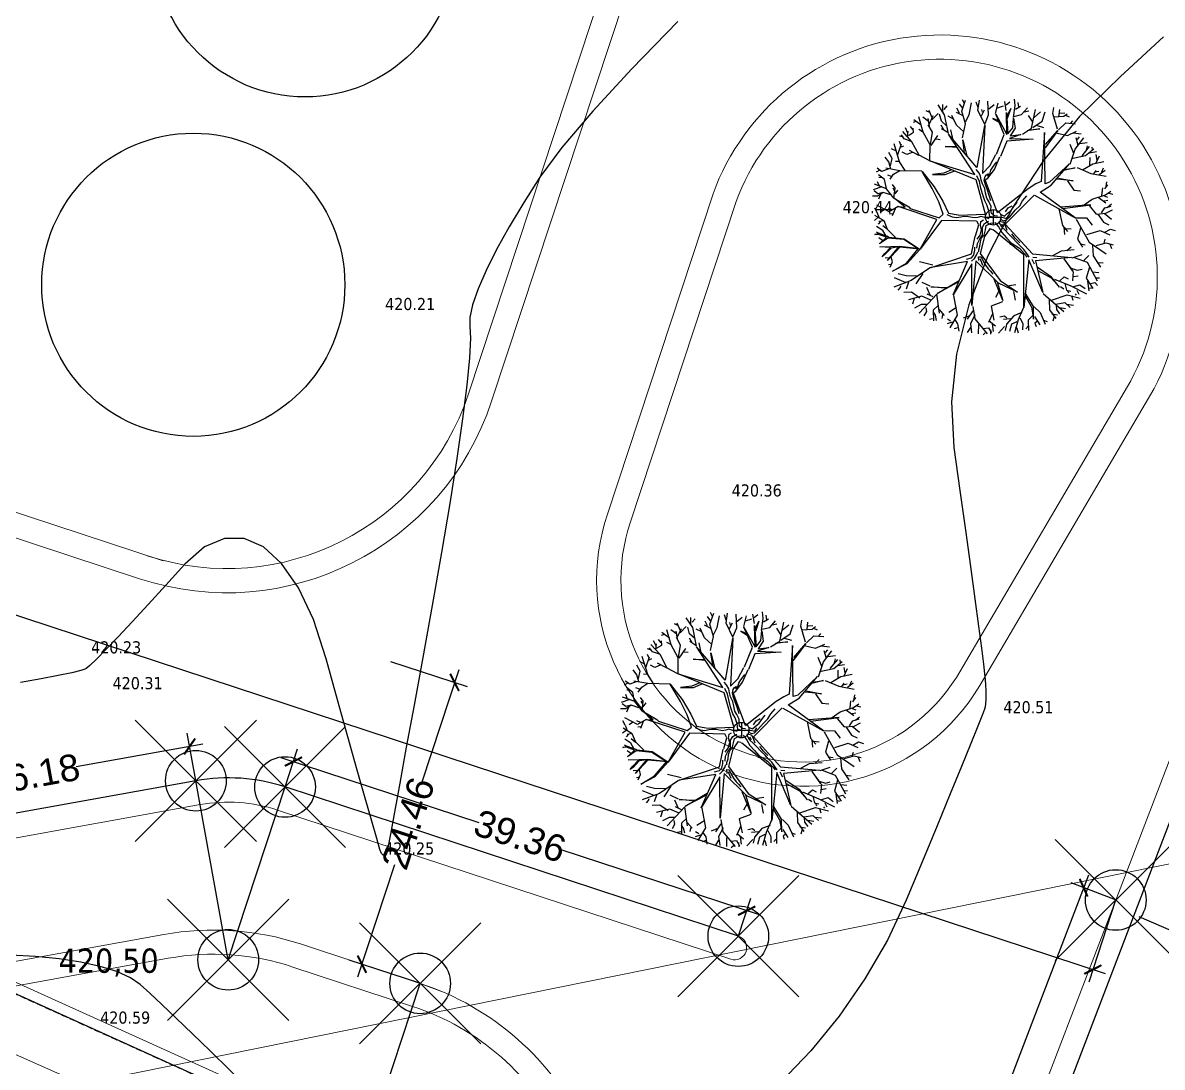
# Model space of a CAD drawing. Header units: metres. Extents: x 2 to 659295185, y -28 to 1124222152.
# Drawn here: x 654571.2 to 654665.2, y 1123428.9 to 1123515.1 of the extents above; entities that cross this region are included whole.
import ezdxf

# ---------------------------------------------------------------- set-up
doc = ezdxf.new("R2010")
doc.units = ezdxf.units.M
doc.header["$MEASUREMENT"] = 0
doc.header["$PDMODE"] = 35
doc.header["$PDSIZE"] = 5
doc.linetypes.add('HIDDEN', pattern=[0.375, 0.25, -0.125])
doc.layers.get('0').update_dxf_attribs({"linetype": 'CONTINUOUS'})
for name, color, linetype in [('000PAREDES', 2, 'CONTINUOUS'), ('Acotado', 7, 'CONTINUOUS'), ('Arboles', 3, 'CONTINUOUS'), ('Cota', 3, 'CONTINUOUS'), ('CURVAS', 2, 'CONTINUOUS'), ('CVL_CURV_D', 7, 'CONTINUOUS'), ('CVL_CURV_G', 42, 'CONTINUOUS'), ('Estructura', 1, 'CONTINUOUS'), ('PARCELA SL', 1, 'CONTINUOUS'), ('PARED', 7, 'CONTINUOUS'), ('PUERTA', 3, 'CONTINUOUS'), ('Vista 1', 4, 'CONTINUOUS')]:
    doc.layers.add(name, color=color, linetype=linetype)
doc.layers.add('acera', color=32, linetype='CONTINUOUS', lineweight=20)
doc.styles.add('FORMAT', font='swissl.ttf')
doc.styles.get("Standard").update_dxf_attribs({"font": 'tahoma.ttf'})
doc.dimstyles.new('1-1000', dxfattribs={"dimtxt": 2.2, "dimasz": 1.13, "dimexe": 1.1, "dimexo": 0.02, "dimgap": 0.022, "dimtad": 0, "dimzin": 1, "dimdsep": 46, "dimtxsty": 'FORMAT', "dimblk": 'ARCHTICK', "dimcen": 0.02, "dimdle": 1.1, "dimazin": 1, "dimtfac": 1, "dimtofl": 0, "dimtmove": 2, "dimatfit": 3, "dimldrblk": 'ARCHTICK', "dimfxl": 1, "dimtolj": 1, "dimtzin": 1, "dimarcsym": 1})

# ---------------------------------------------------------------- blocks, each defined once
blk = doc.blocks.new('A$C469D301D')
for p, q in [((0.723, 2.371), (0.688, 2.393)), ((0.741, 2.314), (0.717, 2.394)), ((0.735, 2.294), (0.806, 2.35)), ((0.871, 2.329), (0.817, 2.438)), ((0.857, 2.363), (0.866, 2.436)), ((0.872, 2.385), (0.907, 2.417)), ((1.024, 2.327), (1.006, 2.38)), ((1.063, 2.376), (1.036, 2.423)), ((1.05, 2.343), (1.105, 2.45)), ((1.089, 2.418), (1.073, 2.459)), ((1.122, 2.297), (1.16, 2.416)), ((1.222, 2.361), (1.211, 2.418)), ((1.217, 2.33), (1.246, 2.432)), ((1.321, 2.271), (1.332, 2.411)), ((1.331, 2.333), (1.391, 2.37)), ((1.394, 2.274), (1.435, 2.378)), ((1.507, 2.291), (1.504, 2.387)), ((1.514, 2.352), (1.554, 2.378)), ((1.603, 2.331), (1.606, 2.398)), ((1.64, 2.312), (1.639, 2.36)), ((0.472, 2.19), (0.454, 2.246)), ((0.529, 2.215), (0.505, 2.254)), ((0.531, 2.191), (0.533, 2.235)), ((0.569, 2.297), (0.539, 2.291)), ((0.618, 2.253), (0.548, 2.319)), ((0.627, 2.18), (0.604, 2.342)), ((0.699, 2.283), (0.644, 2.335)), ((0.723, 2.167), (0.691, 2.248)), ((0.701, 2.233), (0.696, 2.313)), ((0.704, 2.255), (0.754, 2.336)), ((0.83, 2.269), (0.82, 2.342)), ((0.877, 2.215), (0.83, 2.269)), ((0.885, 2.134), (0.871, 2.329)), ((0.951, 2.277), (0.904, 2.309)), ((0.979, 2.208), (0.945, 2.313)), ((1.06, 2.293), (0.996, 2.337)), ((1.072, 2.21), (1.05, 2.343)), ((1.075, 2.229), (1.122, 2.297)), ((1.272, 2.173), (1.217, 2.33)), ((1.246, 2.272), (1.284, 2.327)), ((1.262, 2.305), (1.257, 2.334)), ((1.273, 2.188), (1.321, 2.271)), ((1.395, 2.267), (1.483, 2.047)), ((1.455, 2.051), (1.395, 2.267)), ((1.421, 2.331), (1.486, 2.343)), ((1.483, 2.047), (1.505, 2.271)), ((1.505, 2.271), (1.494, 2.051)), ((1.556, 2.307), (1.507, 2.209)), ((1.512, 2.24), (1.556, 2.307)), ((1.57, 2.21), (1.603, 2.331)), ((1.603, 2.294), (1.658, 2.319)), ((1.659, 2.23), (1.726, 2.291)), ((1.688, 2.254), (1.736, 2.259)), ((1.743, 2.078), (1.809, 2.265)), ((1.783, 2.186), (1.856, 2.233)), ((1.978, 2.201), (1.997, 2.261)), ((2.038, 2.159), (2.056, 2.233)), ((0.421, 2.154), (0.382, 2.171)), ((0.427, 2.136), (0.404, 2.18)), ((0.501, 2.097), (0.422, 2.212)), ((0.495, 2.101), (0.427, 2.136)), ((0.464, 2.155), (0.478, 2.21)), ((0.474, 2.166), (0.531, 2.191)), ((0.624, 2.185), (0.588, 2.211)), ((0.684, 2.04), (0.627, 2.18)), ((0.688, 2.043), (0.723, 2.167)), ((0.692, 2.034), (0.774, 2.126)), ((0.879, 2.144), (0.822, 2.19)), ((0.844, 2.175), (0.823, 2.227)), ((1.133, 1.748), (0.885, 2.126)), ((1.1, 1.678), (0.886, 2.125)), ((0.925, 2.06), (0.916, 2.166)), ((1.045, 2.131), (0.979, 2.208)), ((1.023, 2.071), (1.072, 2.21)), ((1.264, 2.167), (1.133, 1.748)), ((1.267, 2.169), (1.181, 1.68)), ((1.358, 2.23), (1.419, 2.182)), ((1.416, 2.196), (1.358, 2.23)), ((1.552, 2.107), (1.572, 2.206)), ((1.572, 2.206), (1.574, 2.1)), ((1.575, 2.222), (1.659, 2.23)), ((1.766, 2.135), (1.729, 2.213)), ((1.757, 2.085), (1.859, 2.137)), ((1.859, 2.137), (1.902, 2.227)), ((2.005, 2.033), (1.978, 2.201)), ((1.988, 2.164), (2.089, 2.158)), ((2.053, 2.196), (2.102, 2.193)), ((2.089, 2.158), (2.127, 2.18)), ((2.105, 2.166), (2.141, 2.144)), ((0.276, 1.952), (0.25, 2.017)), ((0.331, 2.02), (0.284, 2.052)), ((0.349, 1.908), (0.316, 2.099)), ((0.34, 1.983), (0.39, 2.088)), ((0.384, 2.08), (0.373, 2.114)), ((0.377, 2.055), (0.413, 2.066)), ((0.433, 1.972), (0.389, 2.002)), ((0.555, 1.947), (0.464, 2.011)), ((0.557, 1.949), (0.501, 2.097)), ((0.66, 1.875), (0.684, 2.04)), ((0.753, 2.094), (0.793, 2.084)), ((0.834, 2.006), (0.945, 1.989)), ((0.947, 1.979), (0.834, 2.006)), ((1.023, 2.049), (1.043, 1.881)), ((1.026, 1.915), (1.023, 2.049)), ((1.35, 1.86), (1.455, 2.051)), ((1.494, 2.051), (1.552, 2.107)), ((1.623, 2.027), (1.503, 2.003)), ((1.503, 2.003), (1.744, 1.964)), ((1.574, 2.1), (1.512, 2.027)), ((1.512, 2.027), (1.623, 2.027)), ((1.641, 2.03), (1.743, 2.078)), ((1.825, 2.06), (1.695, 2.058)), ((1.724, 2.064), (1.825, 2.06)), ((1.869, 2.016), (1.77, 1.521)), ((1.794, 2.103), (1.864, 2.071)), ((1.808, 1.493), (1.869, 2.016)), ((2.007, 2.019), (1.856, 1.861)), ((1.865, 1.892), (2.007, 2.019)), ((1.986, 2), (2.1, 1.957)), ((2.016, 2.025), (2.1, 2.087)), ((2.1, 2.087), (2.199, 2.066)), ((2.148, 2.077), (2.173, 2.101)), ((0.239, 1.921), (0.207, 1.975)), ((0.248, 1.844), (0.239, 1.921)), ((0.249, 1.88), (0.276, 1.952)), ((0.351, 1.909), (0.307, 1.917)), ((0.393, 1.813), (0.349, 1.908)), ((0.49, 1.987), (0.433, 1.972)), ((0.659, 1.877), (0.557, 1.949)), ((1.471, 1.979), (1.387, 1.829)), ((1.744, 1.964), (1.471, 1.979)), ((2.1, 1.957), (2.199, 1.988)), ((2.162, 1.976), (2.244, 1.955)), ((2.162, 1.808), (2.265, 1.91)), ((2.198, 1.839), (2.185, 1.92)), ((2.196, 1.902), (2.223, 1.927)), ((0.135, 1.847), (0.095, 1.832)), ((0.152, 1.833), (0.111, 1.871)), ((0.172, 1.745), (0.115, 1.803)), ((0.149, 1.767), (0.115, 1.776)), ((0.221, 1.849), (0.152, 1.833)), ((0.34, 1.816), (0.2, 1.859)), ((0.246, 1.769), (0.211, 1.787)), ((0.229, 1.742), (0.271, 1.788)), ((0.271, 1.788), (0.339, 1.82)), ((0.565, 1.781), (0.34, 1.816)), ((0.567, 1.78), (0.669, 1.607)), ((0.648, 1.591), (0.567, 1.78)), ((0.66, 1.877), (1.1, 1.678)), ((1.108, 1.622), (0.66, 1.877)), ((1.266, 1.747), (1.343, 1.856)), ((1.309, 1.706), (1.382, 1.828)), ((1.323, 1.76), (1.342, 1.78)), ((2.091, 1.66), (2.162, 1.808)), ((2.14, 1.764), (2.115, 1.86)), ((2.216, 1.857), (2.294, 1.859)), ((2.223, 1.731), (2.312, 1.814)), ((2.26, 1.728), (2.354, 1.787)), ((2.276, 1.785), (2.291, 1.824)), ((2.336, 1.777), (2.338, 1.806)), ((0.134, 1.676), (0.041, 1.656)), ((0.181, 1.648), (0.063, 1.71)), ((0.112, 1.684), (0.098, 1.733)), ((0.18, 1.653), (0.172, 1.745)), ((0.244, 1.544), (0.181, 1.648)), ((0.269, 1.642), (0.247, 1.683)), ((0.264, 1.607), (0.249, 1.645)), ((0.669, 1.734), (0.799, 1.717)), ((0.785, 1.733), (0.669, 1.734)), ((0.87, 1.756), (0.785, 1.733)), ((0.799, 1.717), (0.902, 1.743)), ((1.139, 1.603), (1.121, 1.663)), ((1.141, 1.7), (1.122, 1.729)), ((1.159, 1.657), (1.141, 1.7)), ((1.16, 1.614), (1.159, 1.657)), ((1.181, 1.68), (1.266, 1.747)), ((1.191, 1.61), (1.204, 1.645)), ((1.204, 1.645), (1.221, 1.662)), ((1.221, 1.662), (1.243, 1.672)), ((1.23, 1.623), (1.309, 1.706)), ((1.23, 1.65), (1.254, 1.664)), ((1.254, 1.664), (1.27, 1.701)), ((1.27, 1.701), (1.295, 1.732)), ((1.295, 1.732), (1.323, 1.76)), ((2.083, 1.665), (1.856, 1.502)), ((1.868, 1.469), (2.083, 1.665)), ((2.111, 1.715), (2.26, 1.728)), ((2.291, 1.624), (2.304, 1.702)), ((2.304, 1.751), (2.375, 1.754)), ((2.353, 1.633), (2.401, 1.708)), ((2.372, 1.666), (2.368, 1.724)), ((0.079, 1.585), (0.026, 1.592)), ((0.084, 1.61), (0.051, 1.643)), ((0.14, 1.616), (0.079, 1.585)), ((0.109, 1.598), (0.083, 1.553)), ((0.14, 1.616), (0.084, 1.61)), ((0.226, 1.575), (0.14, 1.616)), ((0.244, 1.544), (0.269, 1.642)), ((0.246, 1.544), (0.385, 1.436)), ((0.345, 1.437), (0.246, 1.544)), ((0.261, 1.585), (0.295, 1.62)), ((0.699, 1.446), (0.648, 1.591)), ((0.669, 1.607), (0.739, 1.447)), ((1.16, 1.26), (1.108, 1.622)), ((1.146, 1.531), (1.139, 1.603)), ((1.154, 1.47), (1.146, 1.531)), ((1.168, 1.572), (1.16, 1.614)), ((1.184, 1.522), (1.168, 1.572)), ((1.197, 1.561), (1.191, 1.61)), ((1.211, 1.504), (1.197, 1.561)), ((1.199, 1.61), (1.23, 1.623)), ((1.282, 1.259), (1.199, 1.61)), ((1.953, 1.532), (2.1, 1.485)), ((2.138, 1.617), (2.016, 1.602)), ((2.029, 1.614), (2.138, 1.617)), ((2.156, 1.616), (2.29, 1.538)), ((2.21, 1.587), (2.321, 1.634)), ((2.29, 1.538), (2.441, 1.49)), ((2.318, 1.531), (2.347, 1.563)), ((2.321, 1.634), (2.439, 1.644)), ((2.33, 1.548), (2.376, 1.552)), ((2.375, 1.517), (2.439, 1.554)), ((2.403, 1.539), (2.427, 1.578)), ((0.053, 1.42), (0.035, 1.466)), ((0.07, 1.359), (0.054, 1.418)), ((0.178, 1.411), (0.059, 1.495)), ((0.095, 1.423), (0.133, 1.442)), ((0.211, 1.427), (0.176, 1.449)), ((0.276, 1.452), (0.178, 1.411)), ((0.241, 1.433), (0.203, 1.366)), ((0.656, 1.27), (0.275, 1.452)), ((0.275, 1.452), (0.345, 1.437)), ((0.385, 1.436), (0.397, 1.417)), ((0.397, 1.417), (0.681, 1.284)), ((0.727, 1.314), (0.699, 1.446)), ((0.739, 1.447), (0.781, 1.318)), ((1.168, 1.396), (1.154, 1.47)), ((1.187, 1.473), (1.184, 1.522)), ((1.193, 1.421), (1.187, 1.473)), ((1.21, 1.384), (1.193, 1.421)), ((1.222, 1.446), (1.211, 1.504)), ((1.232, 1.388), (1.222, 1.446)), ((1.629, 1.463), (1.282, 1.257)), ((1.713, 1.503), (1.629, 1.463)), ((1.77, 1.521), (1.713, 1.503)), ((1.747, 1.414), (1.868, 1.469)), ((2.072, 1.104), (1.747, 1.414)), ((1.856, 1.502), (1.808, 1.493)), ((2.1, 1.485), (1.938, 1.523)), ((2.04, 1.493), (2.093, 1.389)), ((2.429, 1.385), (2.441, 1.431)), ((0.054, 1.366), (0.014, 1.342)), ((0.113, 1.323), (0.027, 1.391)), ((0.051, 1.299), (0.079, 1.322)), ((0.108, 1.325), (0.059, 1.323)), ((0.138, 1.232), (0.113, 1.323)), ((0.212, 1.384), (0.178, 1.385)), ((0.681, 1.284), (0.727, 1.314)), ((0.816, 1.271), (0.767, 1.302)), ((0.781, 1.318), (0.878, 1.287)), ((1.186, 1.353), (1.168, 1.396)), ((1.198, 1.289), (1.186, 1.353)), ((1.206, 1.393), (1.206, 1.393)), ((1.226, 1.331), (1.21, 1.384)), ((1.22, 1.296), (1.226, 1.331)), ((1.22, 1.26), (1.22, 1.296)), ((1.348, 1.133), (1.681, 1.391)), ((1.366, 1.257), (1.399, 1.293)), ((1.399, 1.293), (1.443, 1.311)), ((1.425, 1.265), (1.466, 1.309)), ((1.466, 1.309), (1.497, 1.338)), ((1.469, 1.26), (1.521, 1.299)), ((1.521, 1.299), (1.556, 1.346)), ((1.556, 1.346), (1.607, 1.392)), ((1.686, 1.388), (2.072, 1.104)), ((2.093, 1.389), (2.162, 1.372)), ((2.268, 1.275), (2.41, 1.301)), ((2.374, 1.299), (2.392, 1.374)), ((2.395, 1.293), (2.43, 1.275)), ((2.41, 1.301), (2.471, 1.332)), ((2.411, 1.362), (2.448, 1.401)), ((2.447, 1.313), (2.487, 1.298)), ((0, 1.195), (0.046, 1.203)), ((0.038, 1.192), (0, 1.195)), ((0.045, 1.2), (0.02, 1.217)), ((0.087, 1.227), (0.029, 1.276)), ((0.115, 1.153), (0.038, 1.192)), ((0.046, 1.203), (0.126, 1.161)), ((0.113, 1.164), (0.087, 1.227)), ((0.135, 1.231), (0.095, 1.273)), ((0.209, 1.14), (0.138, 1.232)), ((0.444, 0.987), (0.656, 1.27)), ((0.701, 1.254), (0.444, 0.987)), ((1.059, 1.199), (0.701, 1.254)), ((0.858, 1.259), (0.816, 1.271)), ((0.904, 1.261), (0.858, 1.259)), ((0.883, 1.284), (1.16, 1.258)), ((0.934, 1.263), (0.904, 1.261)), ((0.982, 1.255), (0.934, 1.263)), ((1.038, 1.236), (0.982, 1.255)), ((1.075, 1.236), (1.038, 1.236)), ((1.075, 1.159), (1.061, 1.201)), ((1.107, 1.242), (1.075, 1.236)), ((1.093, 1.153), (1.103, 1.192)), ((1.103, 1.192), (1.131, 1.203)), ((1.146, 1.226), (1.107, 1.242)), ((1.138, 1.165), (1.181, 1.183)), ((1.19, 1.208), (1.146, 1.226)), ((1.199, 1.229), (1.198, 1.289)), ((1.27, 1.206), (1.199, 1.229)), ((1.248, 1.232), (1.22, 1.26)), ((1.279, 1.225), (1.248, 1.232)), ((1.298, 1.195), (1.333, 1.168)), ((1.317, 1.235), (1.351, 1.215)), ((1.323, 1.206), (1.369, 1.188)), ((1.351, 1.215), (1.38, 1.237)), ((1.365, 1.174), (1.403, 1.201)), ((1.369, 1.188), (1.397, 1.22)), ((1.38, 1.237), (1.425, 1.265)), ((1.403, 1.201), (1.434, 1.23)), ((1.434, 1.23), (1.469, 1.26)), ((1.917, 1.218), (1.93, 1.044)), ((2.25, 1.217), (1.938, 1.233)), ((1.953, 1.218), (2.25, 1.217)), ((2.168, 1.222), (2.268, 1.275)), ((2.231, 1.212), (2.291, 1.115)), ((2.335, 1.285), (2.403, 1.219)), ((2.386, 1.167), (2.453, 1.177)), ((2.39, 1.241), (2.428, 1.243)), ((2.413, 1.17), (2.461, 1.2)), ((0.035, 1.094), (0.115, 1.153)), ((0.13, 1.143), (0.035, 1.094)), ((0.036, 1.063), (0.149, 1.052)), ((0.143, 1.044), (0.036, 1.063)), ((0.071, 1.126), (0.038, 1.157)), ((0.125, 1.166), (0.14, 1.151)), ((0.291, 1.107), (0.13, 1.143)), ((0.14, 1.151), (0.295, 1.114)), ((0.426, 0.993), (0.291, 1.107)), ((0.295, 1.114), (0.439, 0.988)), ((1.029, 1.051), (1.075, 1.159)), ((1.076, 1.051), (1.099, 1.105)), ((1.099, 1.105), (1.093, 1.153)), ((1.1, 1.048), (1.107, 1.096)), ((1.107, 1.096), (1.111, 1.13)), ((1.111, 1.13), (1.138, 1.165)), ((1.117, 1.045), (1.137, 1.098)), ((1.183, 1.103), (1.121, 1.033)), ((1.137, 1.098), (1.152, 1.141)), ((1.152, 1.141), (1.202, 1.16)), ((1.213, 1.091), (1.183, 1.103)), ((1.202, 1.16), (1.235, 1.16)), ((1.497, 0.794), (1.218, 1.089)), ((1.245, 1.162), (1.278, 1.108)), ((1.278, 1.108), (1.302, 1.05)), ((1.286, 1.156), (1.293, 1.171)), ((1.309, 1.104), (1.286, 1.156)), ((1.293, 1.171), (1.332, 1.155)), ((1.338, 1.07), (1.309, 1.104)), ((1.325, 1.104), (1.313, 1.135)), ((1.332, 1.155), (1.348, 1.108)), ((1.333, 1.168), (1.365, 1.174)), ((1.369, 1.029), (1.338, 1.07)), ((1.348, 1.132), (1.587, 0.792)), ((1.348, 1.108), (1.355, 1.069)), ((2.071, 1.106), (2.187, 1.089)), ((2.079, 1.09), (2.183, 0.839)), ((2.187, 1.089), (2.236, 1.007)), ((2.291, 1.115), (2.392, 1.112)), ((2.309, 1.111), (2.355, 1.022)), ((2.346, 1.12), (2.386, 1.167)), ((2.374, 1.113), (2.441, 1.043)), ((2.392, 1.112), (2.463, 1.137)), ((0.046, 0.959), (0.077, 0.99)), ((0.081, 0.981), (0.046, 0.959)), ((0.075, 0.945), (0.123, 0.942)), ((0.077, 0.99), (0.143, 1.044)), ((0.149, 1.037), (0.081, 0.981)), ((0.096, 0.914), (0.23, 1.038)), ((0.238, 1.034), (0.096, 0.914)), ((0.146, 0.894), (0.139, 0.945)), ((0.149, 1.052), (0.239, 1.044)), ((0.23, 1.038), (0.149, 1.037)), ((0.439, 0.988), (0.238, 1.034)), ((0.239, 1.044), (0.417, 1.001)), ((0.286, 0.863), (0.426, 0.993)), ((0.44, 0.986), (0.288, 0.854)), ((0.962, 0.872), (1.025, 1.048)), ((1.027, 0.922), (1.038, 0.971)), ((1.038, 0.971), (1.069, 1.016)), ((1.04, 1.014), (1.076, 1.051)), ((1.043, 0.905), (1.06, 0.941)), ((1.121, 1.033), (1.054, 0.863)), ((1.06, 0.941), (1.072, 0.984)), ((1.069, 1.016), (1.1, 1.048)), ((1.072, 0.984), (1.088, 1.023)), ((1.088, 1.023), (1.117, 1.045)), ((1.302, 1.05), (1.343, 0.991)), ((1.342, 0.969), (1.342, 0.969)), ((1.343, 0.991), (1.384, 0.932)), ((1.404, 0.982), (1.369, 1.029)), ((1.432, 0.974), (1.403, 1.025)), ((1.444, 0.93), (1.404, 0.982)), ((1.472, 0.922), (1.432, 0.974)), ((1.483, 0.955), (1.483, 0.955)), ((1.93, 1.044), (1.976, 0.975)), ((1.944, 1.027), (1.939, 0.949)), ((1.962, 1.008), (2.016, 0.996)), ((2.111, 0.991), (2.067, 0.882)), ((2.168, 0.918), (2.309, 0.944)), ((2.309, 0.944), (2.404, 0.887)), ((2.354, 0.918), (2.417, 0.944)), ((2.355, 1.022), (2.407, 0.988)), ((2.417, 0.944), (2.465, 0.922)), ((0.101, 0.871), (0.133, 0.872)), ((0.114, 0.844), (0.146, 0.894)), ((0.134, 0.797), (0.286, 0.863)), ((0.288, 0.854), (0.134, 0.797)), ((0.555, 0.808), (0.421, 0.86)), ((0.532, 0.786), (0.962, 0.872)), ((0.905, 0.826), (0.957, 0.833)), ((0.957, 0.833), (0.983, 0.854)), ((0.983, 0.854), (1.001, 0.901)), ((0.989, 0.822), (1.016, 0.857)), ((1.001, 0.901), (1.005, 0.935)), ((1.016, 0.857), (1.03, 0.886)), ((1.031, 0.793), (1.033, 0.834)), ((1.033, 0.834), (1.058, 0.828)), ((1.041, 0.882), (1.043, 0.905)), ((1.054, 0.926), (1.054, 0.926)), ((1.054, 0.863), (1.222, 0.561)), ((1.058, 0.828), (1.073, 0.781)), ((1.396, 0.912), (1.367, 0.916)), ((1.384, 0.932), (1.427, 0.897)), ((1.427, 0.897), (1.462, 0.867)), ((1.471, 0.889), (1.444, 0.93)), ((1.462, 0.867), (1.507, 0.802)), ((1.505, 0.849), (1.471, 0.889)), ((1.53, 0.803), (1.505, 0.849)), ((2.067, 0.882), (2.107, 0.795)), ((2.091, 0.831), (2.138, 0.817)), ((2.183, 0.839), (2.341, 0.696)), ((2.334, 0.807), (2.351, 0.847)), ((0.256, 0.662), (0.144, 0.727)), ((0.268, 0.733), (0.189, 0.765)), ((0.379, 0.715), (0.268, 0.733)), ((0.525, 0.785), (0.313, 0.677)), ((0.44, 0.735), (0.355, 0.637)), ((0.914, 0.798), (0.532, 0.786)), ((0.721, 0.476), (0.914, 0.798)), ((0.953, 0.769), (0.721, 0.476)), ((1, 0.796), (0.901, 0.344)), ((0.901, 0.344), (0.953, 0.769)), ((0.954, 0.796), (0.989, 0.822)), ((1.203, 0.537), (1, 0.796)), ((1.054, 0.778), (1.045, 0.809)), ((1.065, 0.737), (1.054, 0.778)), ((1.073, 0.781), (1.091, 0.738)), ((1.091, 0.738), (1.115, 0.696)), ((1.428, 0.254), (1.497, 0.794)), ((1.542, 0.737), (1.428, 0.254)), ((1.507, 0.802), (1.527, 0.766)), ((1.548, 0.764), (1.53, 0.803)), ((1.642, 0.382), (1.542, 0.737)), ((1.596, 0.683), (1.576, 0.736)), ((1.586, 0.757), (1.627, 0.748)), ((1.587, 0.792), (1.982, 0.704)), ((1.982, 0.704), (1.608, 0.718)), ((1.608, 0.718), (1.642, 0.382)), ((1.794, 0.75), (1.887, 0.787)), ((1.887, 0.787), (2.02, 0.781)), ((1.943, 0.781), (1.992, 0.815)), ((1.988, 0.701), (2.095, 0.721)), ((2.213, 0.804), (2.207, 0.692)), ((2.249, 0.794), (2.355, 0.807)), ((2.355, 0.807), (2.424, 0.779)), ((2.391, 0.794), (2.404, 0.742)), ((0.313, 0.677), (0.127, 0.633)), ((0.168, 0.598), (0.194, 0.62)), ((0.194, 0.62), (0.2, 0.638)), ((0.254, 0.601), (0.285, 0.667)), ((0.5, 0.595), (0.422, 0.645)), ((0.488, 0.498), (0.463, 0.588)), ((0.506, 0.588), (0.666, 0.562)), ((0.641, 0.557), (0.506, 0.588)), ((0.559, 0.512), (0.802, 0.617)), ((0.784, 0.597), (0.559, 0.512)), ((1.115, 0.696), (1.134, 0.67)), ((1.134, 0.67), (1.156, 0.638)), ((1.753, 0.529), (1.618, 0.649)), ((1.621, 0.614), (1.748, 0.521)), ((1.901, 0.702), (1.977, 0.564)), ((1.977, 0.564), (1.908, 0.697)), ((1.964, 0.594), (2.024, 0.566)), ((2.009, 0.702), (2.136, 0.635)), ((2.099, 0.655), (2.161, 0.703)), ((2.136, 0.635), (2.215, 0.43)), ((2.207, 0.692), (2.267, 0.568)), ((2.298, 0.604), (2.238, 0.616)), ((0.301, 0.558), (0.222, 0.565)), ((0.401, 0.504), (0.258, 0.486)), ((0.297, 0.437), (0.325, 0.498)), ((0.379, 0.487), (0.301, 0.558)), ((0.556, 0.507), (0.351, 0.335)), ((0.488, 0.451), (0.401, 0.504)), ((0.517, 0.482), (0.459, 0.519)), ((0.558, 0.309), (0.556, 0.507)), ((1.224, 0.353), (1.163, 0.585)), ((1.191, 0.552), (1.224, 0.353)), ((1.385, 0.421), (1.203, 0.537)), ((1.222, 0.561), (1.385, 0.421)), ((1.285, 0.499), (1.377, 0.502)), ((1.748, 0.521), (1.82, 0.418)), ((1.82, 0.418), (1.753, 0.529)), ((1.779, 0.506), (1.937, 0.415)), ((1.833, 0.481), (1.883, 0.515)), ((1.883, 0.515), (1.92, 0.49)), ((1.982, 0.559), (1.962, 0.464)), ((1.974, 0.506), (2.025, 0.509)), ((2.024, 0.566), (2.076, 0.571)), ((2.153, 0.58), (2.106, 0.473)), ((2.106, 0.473), (2.161, 0.359)), ((2.179, 0.531), (2.24, 0.515)), ((0.383, 0.419), (0.31, 0.392)), ((0.44, 0.412), (0.383, 0.419)), ((0.431, 0.342), (0.429, 0.38)), ((0.556, 0.386), (0.499, 0.346)), ((0.726, 0.47), (0.738, 0.265)), ((1.195, 0.454), (1.152, 0.396)), ((1.344, 0.432), (1.35, 0.341)), ((1.458, 0.372), (1.508, 0.25)), ((1.529, 0.254), (1.462, 0.404)), ((1.644, 0.374), (1.832, 0.162)), ((1.83, 0.423), (1.863, 0.394)), ((1.878, 0.447), (1.888, 0.378)), ((1.888, 0.378), (1.93, 0.361)), ((1.896, 0.372), (1.904, 0.345)), ((1.937, 0.415), (2.087, 0.312)), ((1.968, 0.403), (2.033, 0.415)), ((2.012, 0.316), (1.997, 0.359)), ((2.033, 0.415), (2.08, 0.368)), ((2.12, 0.341), (2.119, 0.439)), ((2.121, 0.372), (2.146, 0.363)), ((2.144, 0.413), (2.187, 0.418)), ((2.187, 0.418), (2.21, 0.385)), ((2.209, 0.462), (2.24, 0.461)), ((0.4, 0.301), (0.431, 0.342)), ((0.447, 0.258), (0.481, 0.261)), ((0.499, 0.346), (0.486, 0.236)), ((0.514, 0.292), (0.499, 0.324)), ((0.52, 0.238), (0.514, 0.292)), ((0.56, 0.344), (0.602, 0.279)), ((0.578, 0.248), (0.592, 0.29)), ((0.662, 0.212), (0.632, 0.237)), ((0.738, 0.265), (0.644, 0.145)), ((0.741, 0.343), (0.654, 0.301)), ((0.855, 0.24), (0.793, 0.224)), ((0.902, 0.287), (0.835, 0.21)), ((0.919, 0.243), (0.861, 0.159)), ((0.907, 0.331), (0.913, 0.203)), ((1.104, 0.239), (1.047, 0.147)), ((1.219, 0.342), (1.097, 0.312)), ((1.097, 0.312), (1.107, 0.165)), ((1.426, 0.256), (1.353, 0.137)), ((1.508, 0.25), (1.514, 0.124)), ((1.514, 0.124), (1.529, 0.254)), ((1.537, 0.249), (1.588, 0.184)), ((1.697, 0.303), (1.688, 0.199)), ((1.723, 0.294), (1.89, 0.329)), ((1.76, 0.248), (1.855, 0.251)), ((1.855, 0.251), (1.904, 0.193)), ((1.89, 0.329), (2.019, 0.278)), ((1.931, 0.315), (1.94, 0.267)), ((1.974, 0.312), (1.986, 0.325)), ((0.678, 0.198), (0.623, 0.188)), ((0.728, 0.134), (0.687, 0.127)), ((0.734, 0.174), (0.707, 0.225)), ((0.735, 0.097), (0.734, 0.174)), ((0.821, 0.074), (0.86, 0.12)), ((0.861, 0.159), (0.862, 0.065)), ((0.913, 0.203), (1.018, 0.034)), ((0.942, 0.14), (0.929, 0.047)), ((1.058, 0.163), (1.115, 0.103)), ((1.082, 0.131), (1.084, 0.05)), ((1.219, 0.193), (1.17, 0.188)), ((1.279, 0.155), (1.204, 0.158)), ((1.241, 0.169), (1.219, 0.193)), ((1.316, 0.183), (1.228, 0.106)), ((1.285, 0.103), (1.342, 0.121)), ((1.353, 0.137), (1.299, 0.01)), ((1.403, 0.206), (1.316, 0.183)), ((1.374, 0.155), (1.396, 0.092)), ((1.458, 0.121), (1.447, 0.013)), ((1.514, 0.163), (1.458, 0.121)), ((1.527, 0.148), (1.569, 0.057)), ((1.588, 0.184), (1.626, 0.057)), ((1.688, 0.199), (1.741, 0.1)), ((1.707, 0.153), (1.763, 0.135)), ((1.71, 0.08), (1.73, 0.126)), ((1.763, 0.192), (1.766, 0.235)), ((1.79, 0.144), (1.763, 0.192)), ((1.795, 0.209), (1.855, 0.191)), ((1.869, 0.233), (1.939, 0.214)), ((0.976, 0.03), (1.002, 0.048)), ((0.981, 0.095), (1.041, 0.094)), ((1.041, 0.094), (1.065, 0.038)), ((1.058, 0.071), (1.054, 0.027)), ((1.207, 0.085), (1.137, 0.026)), ((1.228, 0.106), (1.207, 0.046)), ((1.253, 0.03), (1.285, 0.103)), ((1.334, 0.048), (1.318, 0.06)), ((1.339, 0), (1.334, 0.048)), ((1.396, 0.092), (1.387, 0.027)), ((1.421, 0.036), (1.452, 0.06)), ((1.551, 0.096), (1.522, 0.08)), ((1.522, 0.08), (1.529, 0.046)), ((1.614, 0.101), (1.649, 0.082))]:
    blk.add_line(p, q)
blk = doc.blocks.new('A$C1CDC482B')
at = {"layer": 'PUERTA', "linetype": 'Continuous'}
blk.add_blockref('A$C469D301D', (0, 0, 197.89), dxfattribs=at)
blk = doc.blocks.new('A$C14EB38C1')
at = {"rotation": 1}
blk.add_blockref('A$C1CDC482B', (0.021, -0.023, 593.671), dxfattribs=at)
blk = doc.blocks.new('arbol')
at = {"layer": 'Arboles'}
blk.add_circle((654790.777, 1123791.671), 0.64, dxfattribs=at)
at = {"xscale": 8.000000000032065, "yscale": 8.000000000032065, "zscale": 8.000000000032065, "rotation": 6.294289769575494}
blk.add_blockref('A$C14EB38C1', (654782.034, 1123780.921, -6332.488), dxfattribs=at)
blk = doc.blocks.new('arbol2')
at = {"layer": 'Arboles'}
for p, q in [((654790.138, 1123791.671), (654791.417, 1123791.671)), ((654790.777, 1123792.31), (654790.777, 1123791.031))]:
    blk.add_line(p, q, dxfattribs=at)
blk.add_blockref('arbol', (0, 0), dxfattribs=at)
blk = doc.blocks.new('_ArchTick')
at = {"color": 0, "linetype": 'ByBlock', "const_width": 0.15}
blk.add_lwpolyline([(-0.5, -0.5), (0.5, 0.5)], dxfattribs=at)
blk = doc.blocks.new('*D2440')
at = {"layer": 'Acotado', "color": 0, "lineweight": -2, "transparency": 16777216}
for p, q in [((654659.087, 1123444.76), (654633.654, 1123378.432)), ((654661.318, 1123442.727), (654657.666, 1123444.127)), ((654605.144, 1123304.077), (654630.576, 1123370.405)), ((654608.163, 1123304.097), (654604.51, 1123305.498))]:
    blk.add_line(p, q, dxfattribs=at)
at = {"layer": 'Acotado', "color": 0, "lineweight": -2, "transparency": 16777216, "xscale": 1.13, "yscale": 1.13, "zscale": 1.13}
for p, rotation in [((654658.693, 1123443.733), 69.02138663743291), ((654605.537, 1123305.104), 249.021386637433)]:
    blk.add_blockref('_ArchTick', p, dxfattribs=dict(at, rotation=rotation))
at = {"layer": 'Acotado', "color": 0, "transparency": 16777216, "insert": (654632.115, 1123374.419), "char_height": 2.2, "attachment_point": 5, "rotation": 69.02139, "style": 'FORMAT'}
blk.add_mtext('\\A1;148.47', dxfattribs=at)
blk = doc.blocks.new('*D2441')
at = {"layer": 'Acotado', "color": 0, "lineweight": -2, "transparency": 16777216}
for p, q in [((654450.891, 1123511.94), (654448.667, 1123505.18)), ((654447.966, 1123506.569), (654550.058, 1123472.978)), ((654660.495, 1123436.642), (654558.403, 1123470.232)), ((654661.331, 1123442.701), (654659.106, 1123435.94))]:
    blk.add_line(p, q, dxfattribs=at)
at = {"layer": 'Acotado', "color": 0, "lineweight": -2, "transparency": 16777216, "xscale": 1.13, "yscale": 1.13, "zscale": 1.13}
for p, rotation in [((654449.011, 1123506.225), 161.7875527894801), ((654659.45, 1123436.985), 341.7875527894802)]:
    blk.add_blockref('_ArchTick', p, dxfattribs=dict(at, rotation=rotation))
at = {"layer": 'Acotado', "color": 0, "transparency": 16777216, "insert": (654554.23, 1123471.605), "char_height": 2.2, "attachment_point": 5, "rotation": 341.78755, "style": 'FORMAT'}
blk.add_mtext('\\A1;221.54', dxfattribs=at)
blk = doc.blocks.new('*D2445')
at = {"layer": 'Acotado', "color": 0, "lineweight": -2, "transparency": 16777216}
for p, q in [((654601.517, 1123462.402), (654607.845, 1123460.319)), ((654607.144, 1123461.708), (654604.097, 1123452.445)), ((654598.812, 1123436.383), (654601.859, 1123445.646)), ((654603.944, 1123435.852), (654598.111, 1123437.771))]:
    blk.add_line(p, q, dxfattribs=at)
at = {"layer": 'Acotado', "color": 0, "lineweight": -2, "transparency": 16777216, "xscale": 1.13, "yscale": 1.13, "zscale": 1.13}
for p, rotation in [((654606.801, 1123460.663), 71.78755278314418), ((654599.155, 1123437.427), 251.7875527831442)]:
    blk.add_blockref('_ArchTick', p, dxfattribs=dict(at, rotation=rotation))
at = {"layer": 'Acotado', "color": 0, "transparency": 16777216, "insert": (654602.978, 1123449.045), "char_height": 2.2, "attachment_point": 5, "rotation": 71.78755, "style": 'FORMAT'}
blk.add_mtext('\\A1;24.46', dxfattribs=at)
blk = doc.blocks.new('*D2446')
at = {"layer": 'Acotado', "color": 0, "lineweight": -2, "transparency": 16777216}
for p, q in [((654585.455, 1123452.572), (654584.751, 1123456.467)), ((654586.029, 1123455.58), (654575.581, 1123453.692)), ((654558.1, 1123450.533), (654568.549, 1123452.421)), ((654559.691, 1123447.916), (654558.987, 1123451.811))]:
    blk.add_line(p, q, dxfattribs=at)
at = {"layer": 'Acotado', "color": 0, "lineweight": -2, "transparency": 16777216, "xscale": 1.13, "yscale": 1.13, "zscale": 1.13}
for p, rotation in [((654584.947, 1123455.384), 10.24338731831081), ((654559.183, 1123450.729), 190.2433873183108)]:
    blk.add_blockref('_ArchTick', p, dxfattribs=dict(at, rotation=rotation))
at = {"layer": 'Acotado', "color": 0, "transparency": 16777216, "insert": (654572.065, 1123453.057), "char_height": 2.2, "attachment_point": 5, "rotation": 10.24339, "style": 'FORMAT'}
blk.add_mtext('\\A1;26.18', dxfattribs=at)
blk = doc.blocks.new('*D2447')
at = {"layer": 'Acotado', "color": 0, "lineweight": -2, "transparency": 16777216}
for p, q in [((654592.82, 1123452.059), (654593.848, 1123455.181)), ((654592.459, 1123454.48), (654608.803, 1123449.102)), ((654631.941, 1123441.489), (654615.597, 1123446.867)), ((654630.213, 1123439.756), (654631.24, 1123442.878))]:
    blk.add_line(p, q, dxfattribs=at)
at = {"layer": 'Acotado', "color": 0, "lineweight": -2, "transparency": 16777216, "xscale": 1.13, "yscale": 1.13, "zscale": 1.13}
for p, rotation in [((654593.504, 1123454.136), 161.7875527894801), ((654630.896, 1123441.833), 341.7875527894802)]:
    blk.add_blockref('_ArchTick', p, dxfattribs=dict(at, rotation=rotation))
at = {"layer": 'Acotado', "color": 0, "transparency": 16777216, "insert": (654612.2, 1123447.984), "char_height": 2.2, "attachment_point": 5, "rotation": 341.78755, "style": 'FORMAT'}
blk.add_mtext('\\A1;39.36', dxfattribs=at)

msp = doc.modelspace()

# ---------------------------------------------------------------- linework, layer by layer
at = {"lineweight": 30}
msp.add_lwpolyline([(654948.3512, 1123120.8818), (654737.653, 1123175.6708), (654613.3796, 1123207.9862), (654535.2993, 1123231.8219), (654565.2977, 1123318.8224), (654606.2977, 1123418.8224), (654522.2977, 1123456.8224), (654623.2977, 1123646.8224), (654713.6038, 1123837.3245)], dxfattribs=at)
msp.add_lwpolyline([(654948.3512, 1123120.8818), (654737.653, 1123175.6708), (654613.3796, 1123207.9862), (654535.2993, 1123231.8219), (654565.2977, 1123318.8224), (654606.2977, 1123418.8224), (654522.2977, 1123456.8224), (654623.2977, 1123646.8224), (654713.6038, 1123837.3245)], dxfattribs=at)
msp.add_lwpolyline([(654948.3512, 1123120.8818), (654737.653, 1123175.6708), (654613.3796, 1123207.9862), (654535.2993, 1123231.8219), (654565.2977, 1123318.8224), (654606.2977, 1123418.8224), (654522.2977, 1123456.8224), (654623.2977, 1123646.8224), (654713.6038, 1123837.3245)], dxfattribs=at)
at = {"layer": '000PAREDES'}
msp.add_lwpolyline([(654708.4749, 1123560.707), (654576.9969, 1123217.1749), (654738.8422, 1123176.4284), (654851.6478, 1123145.5648), (654859.7194, 1123170.0968)], dxfattribs=at)
at = {"layer": '000PAREDES', "flags": 128}
msp.add_lwpolyline([(654703.4777, 1123423.9437), (654663.2587, 1123441.3448)], dxfattribs=at)
at = {"layer": 'acera'}
for p, q in [((654626.0463, 1123532.8782), (654609.851, 1123483.8449)), ((654688.7903, 1123514.318), (654608.1814, 1123304.0901)), ((654580.823, 1123469.2105), (654471.116, 1123505.3067)), ((654547.3004, 1123443.6241), (654585.8142, 1123450.584)), ((654592.189, 1123450.1399), (654629.5815, 1123437.8369)), ((654582.8121, 1123439.8795), (654567.9406, 1123437.192)), ((654603.9628, 1123435.8457), (654594.0906, 1123439.0939)), ((654568.2962, 1123435.2239), (654583.1678, 1123437.9114)), ((654603.3377, 1123433.9459), (654593.4656, 1123437.1941)), ((654606.0356, 1123435.0509), (654603.9628, 1123435.8457))]:
    msp.add_line(p, q, dxfattribs=at)
at = {"layer": 'acera', "flags": 128}
for points in [[(654607.9519, 1123484.4721), (654624.1465, 1123533.5033)], [(654582.7559, 1123470.6803), (654471.7209, 1123507.2135)], [(654619.4128, 1123474.5323), (654628.1377, 1123500.9483)], [(654621.3128, 1123473.9076), (654630.0182, 1123500.3295)], [(654662.5803, 1123485.5444), (654648.1927, 1123461.0706)], [(654664.4998, 1123484.8932), (654650.1264, 1123460.3978)]]:
    msp.add_lwpolyline(points, dxfattribs=at)
at = {"layer": 'acera'}
for centre, radius, start, end in [((654646.8399, 1123494.1276), 19.9285, 332.394798, 159.968628), ((654646.8399, 1123494.1276), 17.9285, 331.396258, 159.76183), ((654588.0115, 1123491.0583), 21, 251.787553, 341.722042), ((654588.0115, 1123491.0583), 23, 251.787553, 341.722042), ((654635.5201, 1123469.0958), 17, 161.349485, 329.226451), ((654635.5201, 1123469.0958), 15, 161.289553, 327.655117), ((654588.126, 1123437.7912), 13, 71.787553, 100.243387), ((654586.9022, 1123417.2461), 23, 71.787553, 100.243387), ((654629.8941, 1123438.7868), 1, 251.787553, 71.787553), ((654586.9022, 1123417.2461), 21, 71.787553, 100.243387), ((654596.7743, 1123413.9979), 23, 339.021387, 71.787553), ((654596.7743, 1123413.9979), 21, 339.021387, 71.787553)]:
    msp.add_arc(centre, radius, start, end, dxfattribs=at)
at = {"layer": 'Acotado'}
for p, q in [((654588.126, 1123437.7912), (654585.4586, 1123452.5521)), ((654588.126, 1123437.7912), (654592.8141, 1123452.0397)), ((654596.7743, 1123413.9979), (654603.9628, 1123435.8457))]:
    msp.add_line(p, q, dxfattribs=at)
at = {"layer": 'CURVAS', "lineweight": 0}
for points in [[(654523, 1123230), (654349, 1123277), (654543, 1123924), (654601, 1123889), (654601, 1123826), (654687, 1123450), (654509, 1123414), (654592, 1123230), (654523, 1123230)], [(654950, 1123121), (654739, 1123175), (654615, 1123208), (654537, 1123232), (654567, 1123319), (654608, 1123419), (654524, 1123457), (654625, 1123647), (654715, 1123837)], [(654950, 1123121), (654739, 1123175), (654615, 1123208), (654537, 1123232), (654567, 1123319), (654608, 1123419), (654524, 1123457), (654625, 1123647), (654715, 1123837)]]:
    msp.add_lwpolyline(points, dxfattribs=at)
at = {"layer": 'CVL_CURV_D', "color": 7, "linetype": 'Continuous', "elevation": 420.25}
msp.add_lwpolyline([(654625.2203, 1123515.1792), (654621.4238, 1123511.274), (654618.2068, 1123507.7746), (654615.652, 1123504.7642), (654613.8423, 1123502.326), (654612.5004, 1123500.2359), (654611.3043, 1123498.2366), (654610.2697, 1123496.3614), (654609.4121, 1123494.6434), (654608.7471, 1123493.1158), (654608.2902, 1123491.8119), (654608.0572, 1123490.7647), (654608.0634, 1123490.0077), (654608.1197, 1123489.0503), (654608.0323, 1123487.4214), (654607.8093, 1123485.183), (654607.4593, 1123482.397), (654606.9905, 1123479.1254), (654606.4114, 1123475.4302), (654605.7304, 1123471.3733), (654604.9558, 1123467.0168), (654604.1694, 1123462.7091), (654603.4542, 1123458.7941), (654602.8204, 1123455.3269), (654602.2778, 1123452.3623), (654601.8367, 1123449.9552), (654601.5071, 1123448.1607), (654601.299, 1123447.0338), (654601.2224, 1123446.6292), (654601.1643, 1123446.4564), (654601.0744, 1123446.3655), (654600.9669, 1123446.3761), (654600.9548, 1123446.3877), (654600.9378, 1123446.4038), (654600.9163, 1123446.4237), (654600.891, 1123446.4471), (654600.8623, 1123446.4733), (654600.8309, 1123446.5019), (654600.7973, 1123446.5324), (654600.762, 1123446.5642), (654600.6454, 1123446.8939), (654600.3754, 1123447.7895), (654599.9642, 1123449.2077), (654599.4243, 1123451.1051), (654598.7677, 1123453.4386), (654598.0067, 1123456.1647), (654597.1537, 1123459.2404), (654596.2207, 1123462.6222), (654595.154, 1123465.849), (654593.9126, 1123468.4744), (654592.5279, 1123470.4775), (654591.0313, 1123471.8371), (654589.4544, 1123472.5324), (654587.8285, 1123472.5422), (654586.1851, 1123471.8455), (654584.5556, 1123470.4214), (654582.9916, 1123468.6889), (654581.5383, 1123467.0966), (654580.2177, 1123465.6677), (654579.0518, 1123464.4255), (654578.0629, 1123463.3934), (654577.2727, 1123462.5944), (654576.7035, 1123462.0521), (654576.3773, 1123461.7895), (654575.9829, 1123461.6489), (654575.2157, 1123461.461), (654574.1076, 1123461.2314), (654572.6905, 1123460.9659), (654570.996, 1123460.6702)], dxfattribs=at)
at = {"layer": 'CVL_CURV_G', "color": 42, "linetype": 'Continuous', "elevation": 420.5}
for points in [[(654665.2707, 1123513.9019), (654661.7351, 1123510.6332), (654658.3622, 1123507.3233), (654655.3876, 1123503.7017), (654652.8485, 1123499.8506), (654650.7818, 1123495.8527), (654649.2247, 1123491.7903), (654648.2141, 1123487.746), (654647.7873, 1123483.8021), (654647.9812, 1123480.0411), (654648.481, 1123476.5042), (654648.9427, 1123473.2109), (654649.3592, 1123470.2115), (654649.7238, 1123467.5564), (654650.0296, 1123465.2958), (654650.2698, 1123463.48), (654650.4374, 1123462.1593), (654650.5257, 1123461.3839), (654650.5661, 1123460.9038), (654650.5947, 1123460.4403), (654650.6114, 1123460.0015), (654650.6164, 1123459.5953), (654650.6096, 1123459.2294), (654650.5911, 1123458.9119), (654650.5608, 1123458.6506), (654650.5188, 1123458.4534), (654650.3557, 1123458.0158), (654649.9735, 1123457.0563), (654649.3898, 1123455.6172), (654648.6218, 1123453.741), (654647.6871, 1123451.4701), (654646.6031, 1123448.847), (654645.3872, 1123445.914), (654644.0567, 1123442.7136), (654642.5034, 1123439.4183), (654640.6402, 1123436.2095), (654638.5166, 1123433.1434), (654636.182, 1123430.276), (654633.6857, 1123427.6633)], [(654591.5402, 1123425.4984), (654589.9012, 1123427.1055), (654588.2439, 1123428.7217), (654586.6609, 1123430.2568), (654585.1811, 1123431.6831), (654583.8333, 1123432.9726), (654582.6467, 1123434.0976), (654581.65, 1123435.0304), (654580.8722, 1123435.7432), (654580.0546, 1123436.3078), (654578.9422, 1123436.8105), (654577.5698, 1123437.2446), (654575.9718, 1123437.6037), (654574.1831, 1123437.8813), (654572.2381, 1123438.0708), (654570.1717, 1123438.1658), (654568.0183, 1123438.1596), (654565.9185, 1123438.1018), (654564.0077, 1123438.0467), (654563.8148, 1123438.0408)]]:
    msp.add_lwpolyline(points, dxfattribs=at)
at = {"layer": 'Estructura', "linetype": 'HIDDEN', "ltscale": 2, "flags": 128}
msp.add_lwpolyline([(654572.5224, 1123551.4025), (654522.2977, 1123456.8224), (654606.2977, 1123418.8224)], dxfattribs=at)
at = {"layer": 'PARCELA SL', "lineweight": 0}
msp.add_lwpolyline([(654555, 1123915), (654592, 1123894), (654652, 1123876), (654701, 1123834), (654521, 1123452), (654602, 1123416), (654526, 1123234), (654351, 1123278), (654555, 1123915)], dxfattribs=at)
at = {"layer": 'PARED'}
for centre in [(654594.4555, 1123521.4476), (654585.2456, 1123493.4562)]:
    msp.add_circle(centre, 12.5, dxfattribs=at)
for p in [(654585.4586, 1123452.5521), (654592.8141, 1123452.0397), (654661.3368, 1123442.7195), (654630.2066, 1123439.7367), (654588.126, 1123437.7912), (654603.9628, 1123435.8457)]:
    msp.add_point(p, dxfattribs=at)
at = {"layer": 'Vista 1'}
for p, q in [((654585.4586, 1123452.5521), (654559.6946, 1123447.8963)), ((654630.2066, 1123439.7367), (654592.8141, 1123452.0397))]:
    msp.add_line(p, q, dxfattribs=at)
msp.add_arc((654588.126, 1123437.7912), 15, 71.787553, 100.243387, dxfattribs=at)

# ---------------------------------------------------------------- block references
at = {"layer": 'Arboles'}
for p in [(-139.5428, -292.6493), (-160.3218, -334.9413)]:
    msp.add_blockref('arbol2', p, dxfattribs=at)

# ---------------------------------------------------------------- texts
at = {"layer": 'Cota'}
for s, height, p in [('420.44', 1, (654638.8157, 1123499.3584)), ('420.21', 1, (654601.0707, 1123491.3694)), ('420.36', 1, (654629.6607, 1123475.9984)), ('420.23', 1, (654576.8217, 1123463.0574)), ('420.31', 1, (654578.5897, 1123460.1034)), ('420.51', 1, (654652.0707, 1123458.1224)), ('420.25', 1, (654600.9927, 1123446.4714)), ('420,50', 2, (654574.1398, 1123436.7184)), ('420.59', 1, (654577.5657, 1123432.5237))]:
    msp.add_text(s, height=height, dxfattribs=at).set_placement(p)

# ---------------------------------------------------------------- dimensions: what is measured, and where the dimension line sits
at = {"layer": 'Acotado'}
for base, p1, p2, angle, picture, middle in [((654449.0105, 1123506.2251), (654661.3368, 1123442.7195), (654450.8972, 1123511.9592), 341.787553, '*D2441', (654554.2303, 1123471.6052)), ((654606.8006, 1123460.6633), (654603.9628, 1123435.8457), (654601.4985, 1123462.4078), 71.787553, '*D2445', (654602.978, 1123449.0454)), ((654630.8962, 1123441.8327), (654592.8141, 1123452.0397), (654630.2066, 1123439.7367), 341.787553, '*D2447', (654612.2, 1123447.9842))]:
    dim = msp.add_linear_dim(base=base, p1=p1, p2=p2, angle=angle, dimstyle='1-1000', dxfattribs=at)
    dim.commit()
    dim.dimension.update_dxf_attribs({"geometry": picture, "text_midpoint": middle})
for p1, p2, distance, picture, middle in [((654559.6946, 1123447.8963), (654585.4586, 1123452.5521), 2.8782, '*D2446', (654572.0647, 1123453.0566)), ((654608.1814, 1123304.0901), (654661.3368, 1123442.7195), 2.8315, '*D2440', (654632.1152, 1123374.4186))]:
    dim = msp.add_aligned_dim(p1=p1, p2=p2, distance=distance, dimstyle='1-1000', dxfattribs=at)
    dim.commit()
    dim.dimension.update_dxf_attribs({"geometry": picture, "text_midpoint": middle})

doc.saveas('drawing.dxf')
